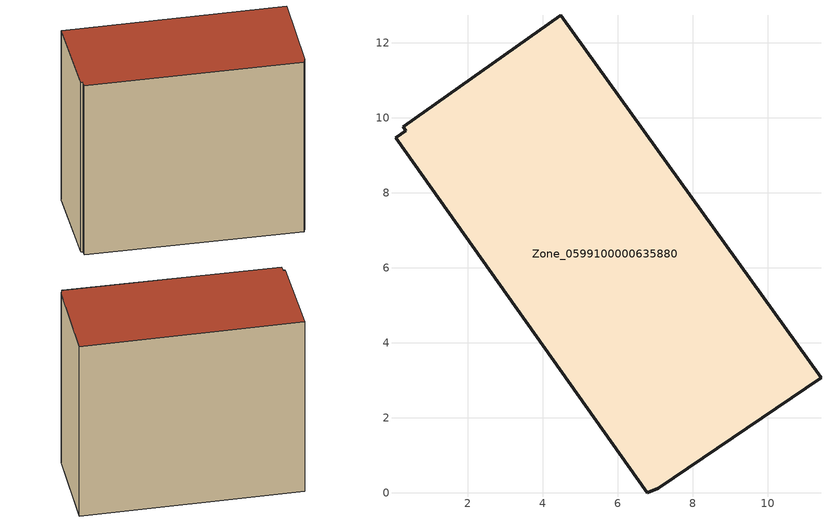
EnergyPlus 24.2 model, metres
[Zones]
Zone_0599100000635880
 floor ground (C_G): 6.79,0 0.07,9.47 0.35,9.66 0.27,9.76 4.48,12.73 11.42,3.06 7.08,0.11 z0
 wall outside (C_F): 7.08,0.11 11.42,3.06 4.48,12.73 0.27,9.76 0.35,9.66 0.07,9.47 6.79,0 7.08,0.11 z0:10.32
 roof outside (C_R): 4.48,12.73 0.27,9.76 0.35,9.66 0.07,9.47 6.79,0 7.08,0.11 11.42,3.06 z10.32
[BUILDING]
Pand.0599100000635880: North Axis=0; Terrain=City; Loads Convergence Tolerance Value=0.04; Temperature Convergence Tolerance Value=0.4; Solar Distribution=FullExterior; Maximum Number of Warmup Days=25; Minimum Number of Warmup Days=1
[Site:Location]
Rotterdam.The.Hague.AP_ZH_NLD Design_Conditions: Latitude=51.96; Longitude=4.45; Time Zone=1; Elevation=-4.5
[SITE:GROUNDTEMPERATURE:BUILDINGSURFACE]
18, 18, 18, 18, 18, 18, 18, 18, 18, 18, 18, 18
[MATERIAL] Thermal Absorptance=0.9; Solar Absorptance=0.7; Visible Absorptance=0.7
Name | Roughness | Thickness | Conductivity | Density | Specific Heat
G.TI.1946 | MediumSmooth | 0.15 | 1 | 540 | 1210
F.TI.1946 | Rough | 0.3 | 0.857143 | 1920 | 840
R.TI.1946 | MediumRough | 0.2 | 0.1 | 1500 | 1000
[CONSTRUCTION]
C_G: G.TI.1946
C_F: F.TI.1946
C_R: R.TI.1946
[ZONE]
Zone_0599100000635880: Type=1; Multiplier=1; Ceiling Height=Autocalculate; Volume=Autocalculate; Floor Area=autocalculate; Part of Total Floor Area=Yes
[ZONEINFILTRATION:DESIGNFLOWRATE]
Infil_Zone_0599100000635880: Zone or ZoneList or Space or SpaceList=Zone_0599100000635880; Schedule=AlwaysOn; Design Flow Rate Calculation Method=Flow/Area; Flow Rate per Floor Area=0.003; Constant Term Coefficient=1; Temperature Term Coefficient=0; Velocity Term Coefficient=0; Velocity Squared Term Coefficient=0
[HVACTEMPLATE:ZONE:IDEALLOADSAIRSYSTEM]
Zone_0599100000635880: Maximum Heating Supply Air Temperature=50; Minimum Cooling Supply Air Temperature=13; Maximum Heating Supply Air Humidity Ratio=0.0156; Minimum Cooling Supply Air Humidity Ratio=0.0077; Heating Limit=NoLimit; Cooling Limit=NoLimit; Dehumidification Control Type=ConstantSensibleHeatRatio; Cooling Sensible Heat Ratio=0.7; Dehumidification Setpoint=60; Humidification Control Type=None; Humidification Setpoint=30; Outdoor Air Method=None; Outdoor Air Flow Rate per Person=0.00944; Outdoor Air Flow Rate per Zone Floor Area=0; Outdoor Air Flow Rate per Zone=0; Demand Controlled Ventilation Type=None; Outdoor Air Economizer Type=NoEconomizer; Heat Recovery Type=None; Sensible Heat Recovery Effectiveness=0.7; Latent Heat Recovery Effectiveness=0.65
[ZONECONTROL:THERMOSTAT]
ThermostatControl_Zone_0599100000635880: Zone or ZoneList=Zone_0599100000635880; Control Type Schedule=DualSetpointControlType; Control 1=Thermostat_Zone_0599100000635880; Temperature Difference Between Cutout And Setpoint=0
[THERMOSTATSETPOINT:DUALSETPOINT]
Thermostat_Zone_0599100000635880: Heating Setpoint Temperature Schedule=HeatingSetpoint_Zone_0599100000635880; Cooling Setpoint Temperature Schedule=CoolingSetpoint_Zone_0599100000635880
[SCHEDULE:COMPACT]
HeatingSetpoint_Zone_0599100000635880: Through: 12/31, For: AllDays, Until: 24:00, 21
CoolingSetpoint_Zone_0599100000635880: Through: 12/31, For: AllDays, Until: 24:00, 24
DualSetpointControlType: Through: 12/31, For: AllDays, Until: 24:00, 4
AlwaysOn: Through: 12/31, For: AllDays, Until: 24:00, 1
